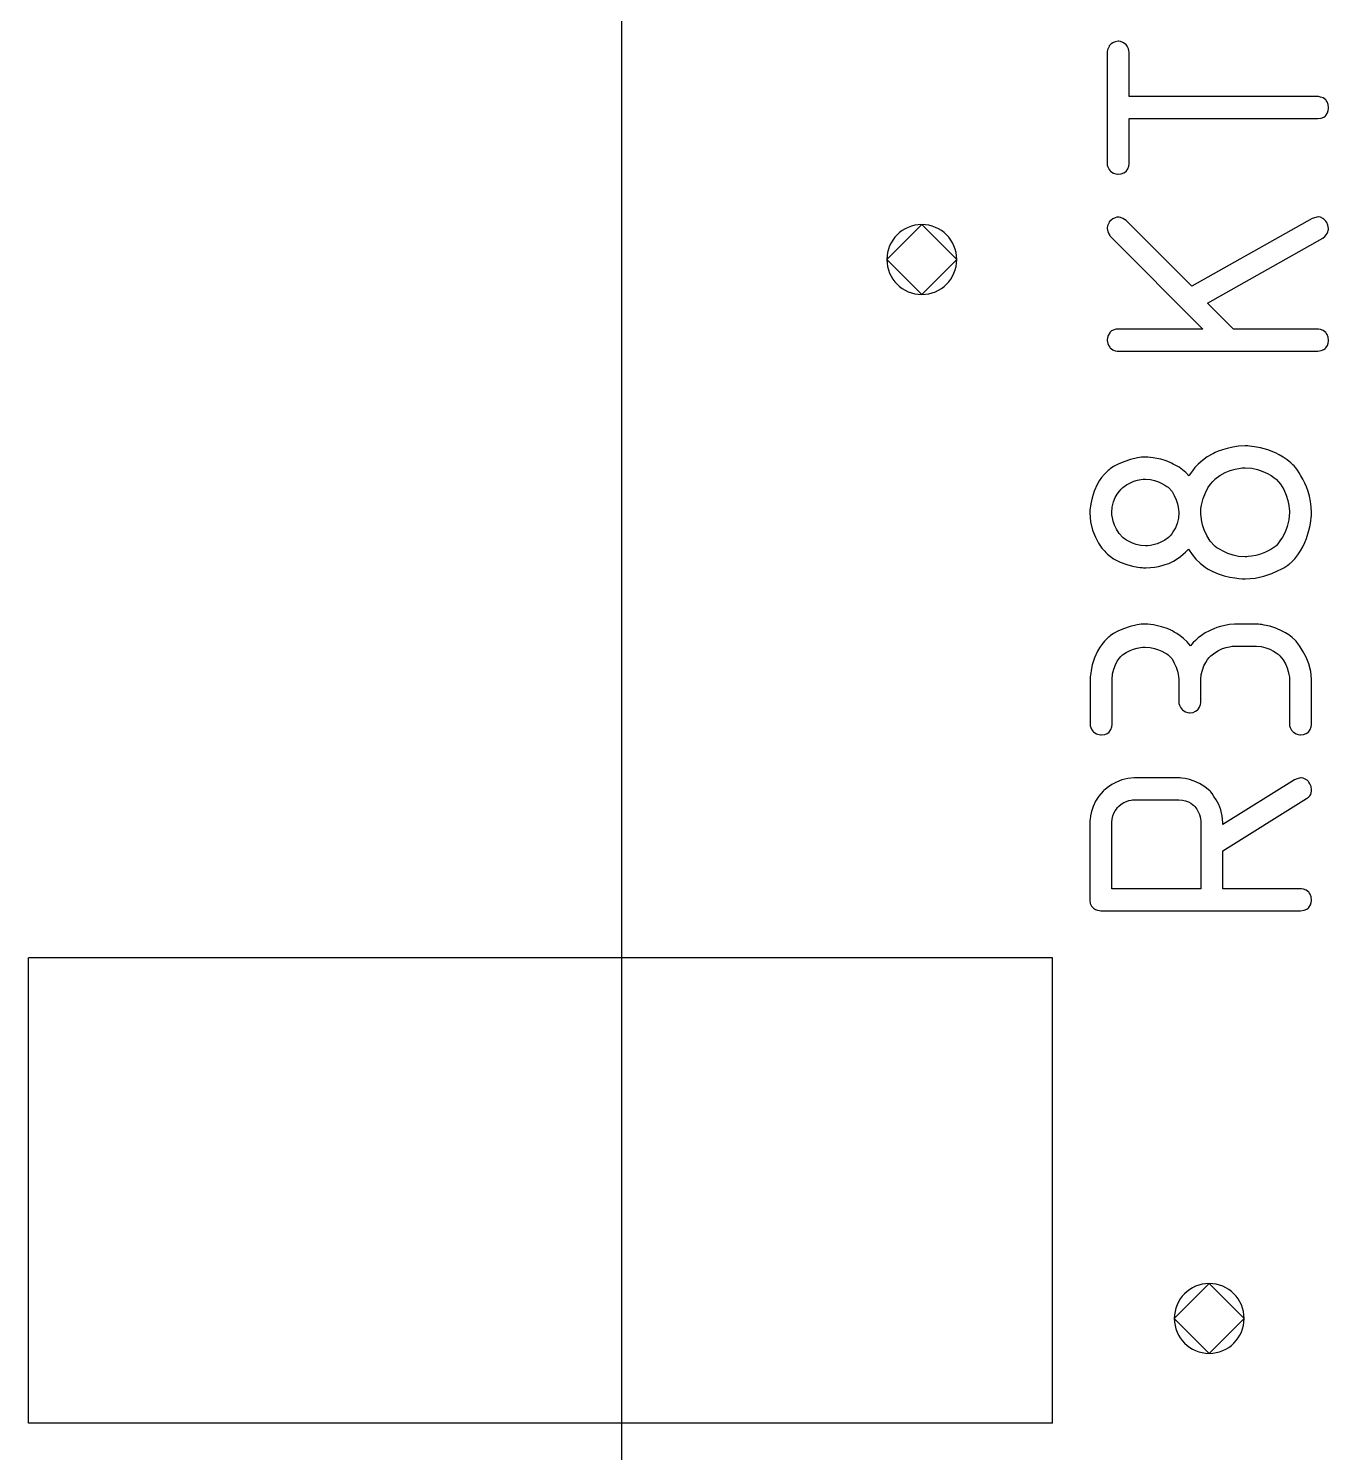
# Model space of a CAD drawing. Header units: inches. Extents: x 0 to 594, y -420 to 0.
# Drawn here: x 167.11 to 172.7, y -87.41 to -81.29 of the extents above; entities that cross this region are included whole.
import ezdxf

# ---------------------------------------------------------------- set-up
doc = ezdxf.new("R2010")
doc.units = ezdxf.units.IN
doc.header["$MEASUREMENT"] = 0

msp = doc.modelspace()

# ---------------------------------------------------------------- linework, layer by layer
at = {"color": 18, "true_color": 0x000000}
for p, q in [((169.6624, -85.6827), (169.6624, -78.5828)), ((171.7479, -81.3815), (171.7465, -81.3899)), ((171.7535, -81.3702), (171.7479, -81.3815)), ((171.7563, -81.3645), (171.7535, -81.3702)), ((171.762, -81.3589), (171.7563, -81.3645)), ((171.7648, -81.3561), (171.762, -81.3589)), ((171.7719, -81.3519), (171.7648, -81.3561)), ((171.7817, -81.3476), (171.7719, -81.3519)), ((171.7944, -81.3448), (171.7817, -81.3476)), ((171.7972, -81.3448), (171.7944, -81.3448)), ((171.8043, -81.3462), (171.7972, -81.3448)), ((171.8141, -81.3504), (171.8043, -81.3462)), ((171.8254, -81.3575), (171.8141, -81.3504)), ((171.8282, -81.3589), (171.8254, -81.3575)), ((171.8325, -81.3659), (171.8282, -81.3589)), ((171.8381, -81.3772), (171.8325, -81.3659)), ((171.8395, -81.3843), (171.8381, -81.3772)), ((171.7465, -81.3899), (171.7465, -81.8777)), ((171.7465, -81.3899), (171.7465, -81.3899)), ((171.8409, -81.3927), (171.8395, -81.3843)), ((171.8409, -81.583), (171.8409, -81.3927)), ((172.6515, -81.583), (171.8409, -81.583)), ((172.6529, -81.583), (172.6515, -81.583)), ((172.6557, -81.583), (172.6529, -81.583)), ((172.6642, -81.5845), (172.6557, -81.583)), ((172.6755, -81.5887), (172.6642, -81.5845)), ((172.6867, -81.5971), (172.6755, -81.5887)), ((172.6882, -81.6), (172.6867, -81.5971)), ((172.6924, -81.6056), (172.6882, -81.6)), ((172.6966, -81.6169), (172.6924, -81.6056)), ((172.698, -81.631), (172.6966, -81.6169)), ((171.8409, -81.872), (171.8409, -81.6775)), ((171.8409, -81.6775), (172.6515, -81.6775)), ((172.6515, -81.6775), (172.667, -81.6747)), ((172.667, -81.6747), (172.6783, -81.6704)), ((172.6783, -81.6704), (172.6839, -81.6662)), ((172.6839, -81.6662), (172.6867, -81.6634)), ((172.6867, -81.6634), (172.6938, -81.6521)), ((172.6938, -81.6521), (172.6966, -81.6422)), ((172.6966, -81.6422), (172.698, -81.6338)), ((172.698, -81.6338), (172.698, -81.631)), ((171.7465, -81.8777), (171.7493, -81.8847)), ((171.7493, -81.8847), (171.7549, -81.896)), ((171.7549, -81.896), (171.7606, -81.9016)), ((171.7606, -81.9016), (171.762, -81.9045)), ((171.762, -81.9045), (171.7634, -81.9045)), ((171.7634, -81.9045), (171.7747, -81.9115)), ((171.7747, -81.9115), (171.7845, -81.9143)), ((171.7845, -81.9143), (171.7916, -81.9157)), ((171.7916, -81.9157), (171.793, -81.9157)), ((171.793, -81.9157), (171.7944, -81.9157)), ((171.7944, -81.9157), (171.8071, -81.9143)), ((171.8071, -81.9143), (171.8184, -81.9101)), ((171.8184, -81.9101), (171.8254, -81.9059)), ((171.8254, -81.9059), (171.8268, -81.9045)), ((171.8268, -81.9045), (171.8282, -81.9045)), ((171.8282, -81.9045), (171.8353, -81.8932)), ((171.8353, -81.8932), (171.8395, -81.8819)), ((171.8395, -81.8819), (171.8409, -81.872)), ((171.762, -82.1159), (171.7563, -82.1215)), ((171.7648, -82.1131), (171.762, -82.1145)), ((171.762, -82.1145), (171.762, -82.1159)), ((171.7719, -82.1074), (171.7648, -82.1131)), ((171.7817, -82.1032), (171.7719, -82.1074)), ((171.7888, -82.1004), (171.7817, -82.1032)), ((171.7958, -82.1004), (171.7888, -82.1004)), ((171.7986, -82.1004), (171.7958, -82.1004)), ((171.8043, -82.1018), (171.7986, -82.1004)), ((171.8141, -82.106), (171.8043, -82.1018)), ((171.8282, -82.1145), (171.8141, -82.106)), ((172.1102, -82.3978), (171.8282, -82.1145)), ((172.6275, -82.106), (172.1102, -82.3978)), ((172.6529, -82.099), (172.6275, -82.106)), ((172.6543, -82.099), (172.6529, -82.099)), ((172.6557, -82.099), (172.6543, -82.099)), ((172.6642, -82.1004), (172.6557, -82.099)), ((172.6741, -82.106), (172.6642, -82.1004)), ((172.6783, -82.1088), (172.6741, -82.106)), ((172.6839, -82.1145), (172.6783, -82.1088)), ((172.6867, -82.1173), (172.6839, -82.1145)), ((170.9507, -82.1328), (170.8007, -82.2828)), ((171.1007, -82.2828), (170.9507, -82.1328)), ((171.7479, -82.1385), (171.7465, -82.1469)), ((171.7465, -82.1469), (171.7465, -82.1497)), ((171.7465, -82.1469), (171.7465, -82.1469)), ((171.7465, -82.1497), (171.7493, -82.1624)), ((171.7535, -82.1272), (171.7479, -82.1385)), ((171.7493, -82.1624), (171.7535, -82.1723)), ((171.7563, -82.1215), (171.7535, -82.1272)), ((171.7535, -82.1723), (171.7578, -82.1793)), ((172.6825, -82.1836), (172.6882, -82.1765)), ((172.691, -82.1244), (172.6867, -82.1173)), ((172.6882, -82.1765), (172.6924, -82.1709)), ((172.6952, -82.1356), (172.691, -82.1244)), ((172.6924, -82.1709), (172.6952, -82.1638)), ((172.698, -82.1497), (172.6952, -82.1356)), ((172.6952, -82.1638), (172.6966, -82.1582)), ((172.6966, -82.1582), (172.698, -82.154)), ((172.698, -82.154), (172.698, -82.1497)), ((171.7578, -82.1793), (171.7606, -82.1822)), ((171.7606, -82.1822), (172.1581, -82.5825)), ((172.1778, -82.4697), (172.6741, -82.1906)), ((172.6741, -82.1906), (172.6825, -82.1836)), ((170.8007, -82.2828), (170.9507, -82.4328)), ((170.9507, -82.4328), (171.1007, -82.2828)), ((172.2892, -82.5825), (172.1778, -82.4697)), ((171.7578, -82.598), (171.7507, -82.6093)), ((171.7606, -82.5952), (171.7578, -82.5966)), ((171.7578, -82.5966), (171.7578, -82.598)), ((171.7662, -82.5896), (171.7606, -82.5952)), ((171.7775, -82.5853), (171.7662, -82.5896)), ((171.7845, -82.5825), (171.7775, -82.5853)), ((171.793, -82.5825), (171.7845, -82.5825)), ((172.1581, -82.5825), (171.793, -82.5825)), ((172.6515, -82.5825), (172.2892, -82.5825)), ((172.6529, -82.5825), (172.6515, -82.5825)), ((172.6557, -82.5825), (172.6529, -82.5825)), ((172.6642, -82.5839), (172.6557, -82.5825)), ((172.6755, -82.5881), (172.6642, -82.5839)), ((172.6867, -82.5966), (172.6755, -82.5881)), ((172.6882, -82.5994), (172.6867, -82.5966)), ((172.6924, -82.6051), (172.6882, -82.5994)), ((172.6966, -82.6163), (172.6924, -82.6051)), ((171.7479, -82.6192), (171.7465, -82.6276)), ((171.7465, -82.6276), (171.7465, -82.6304)), ((171.7465, -82.6304), (171.7493, -82.6431)), ((171.7507, -82.6093), (171.7479, -82.6192)), ((171.7493, -82.6431), (171.7535, -82.653)), ((171.7535, -82.653), (171.7578, -82.66)), ((171.7578, -82.66), (171.7606, -82.6629)), ((171.7606, -82.6629), (171.7719, -82.6713)), ((172.6783, -82.6699), (172.6839, -82.6657)), ((172.6839, -82.6657), (172.6867, -82.6629)), ((172.6867, -82.6629), (172.6938, -82.6516)), ((172.6938, -82.6516), (172.6966, -82.6417)), ((172.698, -82.6304), (172.6966, -82.6163)), ((172.6966, -82.6417), (172.698, -82.6333)), ((172.698, -82.6333), (172.698, -82.6304)), ((171.7719, -82.6713), (171.7817, -82.6755)), ((171.7817, -82.6755), (171.7902, -82.677)), ((171.7902, -82.677), (171.7916, -82.677)), ((171.7916, -82.677), (171.793, -82.677)), ((171.793, -82.677), (172.6515, -82.677)), ((172.6515, -82.677), (172.667, -82.6741)), ((172.667, -82.6741), (172.6783, -82.6699)), ((172.2864, -83.0896), (172.2624, -83.0953)), ((172.3118, -83.0854), (172.2864, -83.0896)), ((172.34, -83.084), (172.3118, -83.0854)), ((172.3414, -83.084), (172.34, -83.084)), ((172.3456, -83.084), (172.3414, -83.084)), ((172.3512, -83.084), (172.3456, -83.084)), ((172.3583, -83.0854), (172.3512, -83.084)), ((172.3682, -83.0868), (172.3583, -83.0854)), ((172.3794, -83.0882), (172.3682, -83.0868)), ((172.4062, -83.0924), (172.3794, -83.0882)), ((172.4372, -83.1009), (172.4062, -83.0924)), ((171.8184, -83.1517), (171.7944, -83.1615)), ((171.8466, -83.1418), (171.8184, -83.1517)), ((171.8776, -83.1347), (171.8466, -83.1418)), ((171.8945, -83.1319), (171.8776, -83.1347)), ((171.9128, -83.1319), (171.8945, -83.1319)), ((171.9156, -83.1319), (171.9128, -83.1319)), ((171.9213, -83.1319), (171.9156, -83.1319)), ((171.9326, -83.1333), (171.9213, -83.1319)), ((171.9452, -83.1347), (171.9326, -83.1333)), ((171.9608, -83.1376), (171.9452, -83.1347)), ((171.9777, -83.1404), (171.9608, -83.1376)), ((171.996, -83.146), (171.9777, -83.1404)), ((172.0143, -83.1531), (171.996, -83.146)), ((172.0171, -83.1545), (172.0143, -83.1531)), ((172.0228, -83.1573), (172.0171, -83.1545)), ((172.1567, -83.146), (172.1384, -83.1615)), ((172.1764, -83.1305), (172.1567, -83.146)), ((172.2004, -83.1178), (172.1764, -83.1305)), ((172.2032, -83.1164), (172.2004, -83.1178)), ((172.2117, -83.1122), (172.2032, -83.1164)), ((172.2244, -83.1065), (172.2117, -83.1122)), ((172.2427, -83.1009), (172.2244, -83.1065)), ((172.2624, -83.0953), (172.2427, -83.1009)), ((172.4697, -83.1136), (172.4372, -83.1009)), ((172.4866, -83.1221), (172.4697, -83.1136)), ((172.5035, -83.1319), (172.4866, -83.1221)), ((172.5204, -83.1432), (172.5035, -83.1319)), ((172.5359, -83.1559), (172.5204, -83.1432)), ((172.5373, -83.1573), (172.5359, -83.1559)), ((171.7352, -83.2052), (171.7225, -83.2193)), ((171.7479, -83.1925), (171.7352, -83.2052)), ((171.7493, -83.1911), (171.7479, -83.1925)), ((171.7507, -83.1897), (171.7493, -83.1911)), ((171.7549, -83.1869), (171.7507, -83.1897)), ((171.7606, -83.1827), (171.7549, -83.1869)), ((171.7747, -83.1728), (171.7606, -83.1827)), ((171.7944, -83.1615), (171.7747, -83.1728)), ((172.0312, -83.1615), (172.0228, -83.1573)), ((172.0425, -83.1672), (172.0312, -83.1615)), ((172.0566, -83.1756), (172.0425, -83.1672)), ((172.0707, -83.1869), (172.0566, -83.1756)), ((172.0848, -83.1982), (172.0707, -83.1869)), ((172.0975, -83.2123), (172.0848, -83.1982)), ((172.0989, -83.2095), (172.0975, -83.2109)), ((172.0975, -83.2109), (172.0975, -83.2123)), ((172.1045, -83.2024), (172.0989, -83.2095)), ((172.113, -83.1911), (172.1045, -83.2024)), ((172.1243, -83.177), (172.113, -83.1911)), ((172.1384, -83.1615), (172.1243, -83.177)), ((172.2103, -83.2264), (172.2314, -83.2109)), ((172.2314, -83.2109), (172.254, -83.1982)), ((172.254, -83.1982), (172.2751, -83.1897)), ((172.2751, -83.1897), (172.2963, -83.1841)), ((172.2963, -83.1841), (172.3132, -83.1813)), ((172.3132, -83.1813), (172.3273, -83.1784)), ((172.3273, -83.1784), (172.3329, -83.1784)), ((172.3329, -83.1784), (172.3371, -83.1784)), ((172.3371, -83.1784), (172.3386, -83.1784)), ((172.3386, -83.1784), (172.34, -83.1784)), ((172.34, -83.1784), (172.3682, -83.1799)), ((172.3682, -83.1799), (172.3935, -83.1855)), ((172.3935, -83.1855), (172.4161, -83.1939)), ((172.4161, -83.1939), (172.4358, -83.2024)), ((172.4358, -83.2024), (172.4513, -83.2109)), ((172.4513, -83.2109), (172.4626, -83.2193)), ((172.5401, -83.1601), (172.5373, -83.1573)), ((172.5444, -83.1643), (172.5401, -83.1601)), ((172.55, -83.17), (172.5444, -83.1643)), ((172.5571, -83.1784), (172.55, -83.17)), ((172.5641, -83.1883), (172.5571, -83.1784)), ((172.5726, -83.1996), (172.5641, -83.1883)), ((172.5796, -83.2123), (172.5726, -83.1996)), ((172.5881, -83.2264), (172.5796, -83.2123)), ((171.6915, -83.2785), (171.683, -83.3067)), ((171.7042, -83.2489), (171.6915, -83.2785)), ((171.7126, -83.2334), (171.7042, -83.2489)), ((171.7225, -83.2193), (171.7126, -83.2334)), ((171.7902, -83.2912), (171.8, -83.2785)), ((171.8, -83.2785), (171.8071, -83.2701)), ((171.8071, -83.2701), (171.8127, -83.2644)), ((171.8127, -83.2644), (171.8141, -83.263)), ((171.8141, -83.263), (171.8297, -83.2503)), ((171.8297, -83.2503), (171.8466, -83.2419)), ((171.8466, -83.2419), (171.8621, -83.2348)), ((171.8621, -83.2348), (171.8776, -83.2306)), ((171.8776, -83.2306), (171.8917, -83.2278)), ((171.8917, -83.2278), (171.9015, -83.2264)), ((171.9015, -83.2264), (171.9086, -83.2264)), ((171.9086, -83.2264), (171.9114, -83.2264)), ((171.9114, -83.2264), (171.9326, -83.2278)), ((171.9326, -83.2278), (171.9509, -83.232)), ((171.9509, -83.232), (171.9678, -83.2376)), ((171.9678, -83.2376), (171.9819, -83.2447)), ((171.9819, -83.2447), (171.9946, -83.2517)), ((171.9946, -83.2517), (172.003, -83.2574)), ((172.003, -83.2574), (172.0087, -83.2616)), ((172.0087, -83.2616), (172.0101, -83.263)), ((172.0101, -83.263), (172.0256, -83.2799)), ((172.1694, -83.2856), (172.1793, -83.2644)), ((172.1793, -83.2644), (172.1905, -83.2475)), ((172.1905, -83.2475), (172.2004, -83.2362)), ((172.2004, -83.2362), (172.2075, -83.2292)), ((172.2075, -83.2292), (172.2089, -83.2264)), ((172.2089, -83.2264), (172.2103, -83.2264)), ((172.4626, -83.2193), (172.4697, -83.225)), ((172.4697, -83.225), (172.4725, -83.2264)), ((172.4725, -83.2264), (172.4922, -83.2475)), ((172.4922, -83.2475), (172.5063, -83.2715)), ((172.5063, -83.2715), (172.5162, -83.2954)), ((172.5965, -83.2433), (172.5881, -83.2264)), ((172.6036, -83.2602), (172.5965, -83.2433)), ((172.6106, -83.2799), (172.6036, -83.2602)), ((171.6774, -83.3321), (171.676, -83.342)), ((171.683, -83.3067), (171.6774, -83.3321)), ((171.769, -83.3462), (171.7747, -83.3236)), ((171.7747, -83.3236), (171.7817, -83.3053)), ((171.7817, -83.3053), (171.7902, -83.2912)), ((172.0256, -83.2799), (172.0355, -83.2969)), ((172.0355, -83.2969), (172.0439, -83.3152)), ((172.0439, -83.3152), (172.0496, -83.3321)), ((172.0496, -83.3321), (172.0524, -83.3476)), ((172.1497, -83.3532), (172.1525, -83.3377)), ((172.1525, -83.3377), (172.1595, -83.3095)), ((172.1525, -83.3377), (172.1525, -83.3377)), ((172.1595, -83.3095), (172.1694, -83.2856)), ((172.5162, -83.2954), (172.5232, -83.318)), ((172.5232, -83.318), (172.5275, -83.3391)), ((172.5275, -83.3391), (172.5289, -83.3547)), ((172.6163, -83.2997), (172.6106, -83.2799)), ((172.6205, -83.3222), (172.6163, -83.2997)), ((172.6233, -83.3448), (172.6205, -83.3222)), ((171.6746, -83.3518), (171.6732, -83.3589)), ((171.6732, -83.3589), (171.6732, -83.3702)), ((171.6732, -83.3589), (171.6732, -83.3589)), ((171.6732, -83.3702), (171.6746, -83.3913)), ((171.676, -83.342), (171.6746, -83.3518)), ((171.6746, -83.3913), (171.676, -83.4096)), ((171.7676, -83.3702), (171.769, -83.3462)), ((171.7676, -83.38), (171.7676, -83.3702)), ((171.7704, -83.3927), (171.7676, -83.38)), ((171.769, -83.3462), (171.769, -83.3462)), ((171.7733, -83.4068), (171.7704, -83.3927)), ((172.0538, -83.3941), (172.0482, -83.4167)), ((172.0524, -83.3476), (172.0538, -83.3589)), ((172.0538, -83.3589), (172.0552, -83.3673)), ((172.0552, -83.3702), (172.0538, -83.3941)), ((172.0552, -83.3673), (172.0552, -83.3702)), ((172.1497, -83.3786), (172.1497, -83.3532)), ((172.1511, -83.3857), (172.1497, -83.3786)), ((172.1525, -83.4012), (172.1511, -83.3857)), ((172.5303, -83.3702), (172.5275, -83.4012)), ((172.5289, -83.3547), (172.5303, -83.3617)), ((172.5303, -83.3617), (172.5303, -83.3702)), ((172.6219, -83.404), (172.6233, -83.3927)), ((172.6247, -83.3702), (172.6233, -83.3448)), ((172.6233, -83.3927), (172.6247, -83.3828)), ((172.6247, -83.3828), (172.6247, -83.3702)), ((171.676, -83.4096), (171.6845, -83.4463)), ((171.6845, -83.4463), (171.6971, -83.4759)), ((171.7789, -83.4237), (171.7733, -83.4068)), ((171.7874, -83.4421), (171.7789, -83.4237)), ((171.7986, -83.4604), (171.7874, -83.4421)), ((171.8141, -83.4773), (171.7986, -83.4604)), ((172.0242, -83.4618), (172.0171, -83.4702)), ((172.0326, -83.4491), (172.0242, -83.4618)), ((172.0411, -83.435), (172.0326, -83.4491)), ((172.0482, -83.4167), (172.0411, -83.435)), ((172.1567, -83.4223), (172.1525, -83.4012)), ((172.1638, -83.4449), (172.1567, -83.4223)), ((172.175, -83.4688), (172.1638, -83.4449)), ((172.5119, -83.4547), (172.5007, -83.4759)), ((172.5204, -83.4294), (172.5119, -83.4547)), ((172.5275, -83.4012), (172.5204, -83.4294)), ((172.6036, -83.4815), (172.6134, -83.4477)), ((172.6134, -83.4477), (172.6177, -83.4308)), ((172.6177, -83.4308), (172.6205, -83.4167)), ((172.6205, -83.4167), (172.6219, -83.404)), ((171.6971, -83.4759), (171.7098, -83.5013)), ((171.7098, -83.5013), (171.7239, -83.5224)), ((171.7239, -83.5224), (171.731, -83.5309)), ((171.8156, -83.4787), (171.8141, -83.4773)), ((171.8212, -83.4829), (171.8156, -83.4787)), ((171.8297, -83.4886), (171.8212, -83.4829)), ((171.8409, -83.4942), (171.8297, -83.4886)), ((171.8564, -83.5013), (171.8409, -83.4942)), ((171.8719, -83.5069), (171.8564, -83.5013)), ((171.8917, -83.5111), (171.8719, -83.5069)), ((171.9114, -83.5125), (171.8917, -83.5111)), ((171.9142, -83.5125), (171.9114, -83.5125)), ((171.9213, -83.5125), (171.9142, -83.5125)), ((171.9326, -83.5111), (171.9213, -83.5125)), ((171.9452, -83.5083), (171.9326, -83.5111)), ((171.9622, -83.5041), (171.9452, -83.5083)), ((171.9777, -83.497), (171.9622, -83.5041)), ((171.9946, -83.4886), (171.9777, -83.497)), ((172.0101, -83.4773), (171.9946, -83.4886)), ((172.0115, -83.4759), (172.0101, -83.4773)), ((172.0171, -83.4702), (172.0115, -83.4759)), ((172.1891, -83.4928), (172.175, -83.4688)), ((172.2089, -83.5139), (172.1891, -83.4928)), ((172.2117, -83.5154), (172.2089, -83.5139)), ((172.2187, -83.521), (172.2117, -83.5154)), ((172.23, -83.528), (172.2187, -83.521)), ((172.4711, -83.5139), (172.4499, -83.5295)), ((172.4739, -83.5111), (172.4711, -83.5139)), ((172.4809, -83.5041), (172.4739, -83.5111)), ((172.4894, -83.4914), (172.4809, -83.5041)), ((172.5007, -83.4759), (172.4894, -83.4914)), ((172.5782, -83.5351), (172.5881, -83.5168)), ((172.5881, -83.5168), (172.5965, -83.4984)), ((172.5965, -83.4984), (172.6036, -83.4815)), ((171.731, -83.5309), (171.7366, -83.5365)), ((171.7366, -83.5365), (171.7408, -83.5421)), ((171.7408, -83.5421), (171.7451, -83.5464)), ((171.7451, -83.5464), (171.7465, -83.5478)), ((171.7465, -83.5478), (171.7479, -83.5492)), ((171.7479, -83.5492), (171.7747, -83.5689)), ((171.7747, -83.5689), (171.8029, -83.583)), ((171.8029, -83.583), (171.8311, -83.5929)), ((172.0143, -83.5873), (172.0326, -83.5788)), ((172.0326, -83.5788), (172.0482, -83.5689)), ((172.0482, -83.5689), (172.0623, -83.5591)), ((172.0623, -83.5591), (172.0735, -83.5492)), ((172.0735, -83.5492), (172.0834, -83.5407)), ((172.0834, -83.5407), (172.0904, -83.5337)), ((172.0904, -83.5337), (172.0947, -83.5295)), ((172.0947, -83.5295), (172.0961, -83.528)), ((172.0961, -83.528), (172.1116, -83.5506)), ((172.1116, -83.5506), (172.1285, -83.5703)), ((172.1285, -83.5703), (172.1468, -83.5873)), ((172.2455, -83.5365), (172.23, -83.528)), ((172.2652, -83.5464), (172.2455, -83.5365)), ((172.2878, -83.5534), (172.2652, -83.5464)), ((172.3118, -83.5591), (172.2878, -83.5534)), ((172.34, -83.5605), (172.3118, -83.5591)), ((172.3414, -83.5605), (172.34, -83.5605)), ((172.3428, -83.5605), (172.3414, -83.5605)), ((172.347, -83.5605), (172.3428, -83.5605)), ((172.3527, -83.5591), (172.347, -83.5605)), ((172.3667, -83.5577), (172.3527, -83.5591)), ((172.3851, -83.5548), (172.3667, -83.5577)), ((172.4062, -83.5492), (172.3851, -83.5548)), ((172.4274, -83.5407), (172.4062, -83.5492)), ((172.4499, -83.5295), (172.4274, -83.5407)), ((172.5359, -83.5858), (172.5373, -83.5844)), ((172.5373, -83.5844), (172.5528, -83.5689)), ((172.5528, -83.5689), (172.5655, -83.552)), ((172.5655, -83.552), (172.5782, -83.5351)), ((171.8311, -83.5929), (171.8564, -83.5999)), ((171.8564, -83.5999), (171.879, -83.6042)), ((171.879, -83.6042), (171.8889, -83.6056)), ((171.8889, -83.6056), (171.8973, -83.6056)), ((171.8973, -83.6056), (171.903, -83.607)), ((171.903, -83.607), (171.9086, -83.607)), ((171.9086, -83.607), (171.9114, -83.607)), ((171.9114, -83.607), (171.9128, -83.607)), ((171.9128, -83.607), (171.9326, -83.6056)), ((171.9326, -83.6056), (171.9509, -83.6042)), ((171.9509, -83.6042), (171.9678, -83.6014)), ((171.9678, -83.6014), (171.9833, -83.5971)), ((171.9833, -83.5971), (171.996, -83.5929)), ((171.996, -83.5929), (172.0059, -83.5901)), ((172.0059, -83.5901), (172.0115, -83.5887)), ((172.0115, -83.5887), (172.0143, -83.5873)), ((172.1468, -83.5873), (172.1623, -83.5999)), ((172.1623, -83.5999), (172.1778, -83.6112)), ((172.1778, -83.6112), (172.1891, -83.6183)), ((172.1891, -83.6183), (172.1976, -83.6225)), ((172.1976, -83.6225), (172.199, -83.6239)), ((172.199, -83.6239), (172.2004, -83.6239)), ((172.2004, -83.6239), (172.2244, -83.6338)), ((172.2244, -83.6338), (172.2497, -83.6422)), ((172.2497, -83.6422), (172.2737, -83.6479)), ((172.3823, -83.6521), (172.4203, -83.6436)), ((172.4203, -83.6436), (172.4541, -83.6324)), ((172.4541, -83.6324), (172.4823, -83.6197)), ((172.4823, -83.6197), (172.495, -83.6126)), ((172.495, -83.6126), (172.5063, -83.607)), ((172.5063, -83.607), (172.5148, -83.6014)), ((172.5148, -83.6014), (172.5232, -83.5957)), ((172.5232, -83.5957), (172.5289, -83.5915)), ((172.5289, -83.5915), (172.5331, -83.5873)), ((172.5331, -83.5873), (172.5359, -83.5858)), ((172.2737, -83.6479), (172.2949, -83.6507)), ((172.2949, -83.6507), (172.3132, -83.6535)), ((172.3132, -83.6535), (172.3273, -83.6549)), ((172.3273, -83.6549), (172.3329, -83.6549)), ((172.3329, -83.6549), (172.3371, -83.6549)), ((172.3371, -83.6549), (172.3386, -83.6549)), ((172.3386, -83.6549), (172.34, -83.6549)), ((172.34, -83.6549), (172.3611, -83.6535)), ((172.3611, -83.6535), (172.3823, -83.6521)), ((171.7747, -83.8903), (171.7606, -83.9002)), ((171.793, -83.8791), (171.7747, -83.8903)), ((171.817, -83.8692), (171.793, -83.8791)), ((171.8452, -83.8593), (171.817, -83.8692)), ((171.8762, -83.8523), (171.8452, -83.8593)), ((171.8931, -83.8495), (171.8762, -83.8523)), ((171.9114, -83.8495), (171.8931, -83.8495)), ((171.9142, -83.8495), (171.9114, -83.8495)), ((171.9213, -83.8495), (171.9142, -83.8495)), ((171.9326, -83.8509), (171.9213, -83.8495)), ((171.9467, -83.8523), (171.9326, -83.8509)), ((171.9636, -83.8565), (171.9467, -83.8523)), ((171.9805, -83.8607), (171.9636, -83.8565)), ((172.0002, -83.8664), (171.9805, -83.8607)), ((172.0186, -83.8734), (172.0002, -83.8664)), ((172.02, -83.8748), (172.0186, -83.8734)), ((172.027, -83.8777), (172.02, -83.8748)), ((172.0355, -83.8833), (172.027, -83.8777)), ((172.0467, -83.8903), (172.0355, -83.8833)), ((172.0608, -83.9002), (172.0467, -83.8903)), ((172.168, -83.8875), (172.1525, -83.8988)), ((172.1863, -83.8777), (172.168, -83.8875)), ((172.1891, -83.8762), (172.1863, -83.8777)), ((172.1948, -83.8734), (172.1891, -83.8762)), ((172.2046, -83.8692), (172.1948, -83.8734)), ((172.2187, -83.8636), (172.2046, -83.8692)), ((172.2342, -83.8593), (172.2187, -83.8636)), ((172.2526, -83.8551), (172.2342, -83.8593)), ((172.2723, -83.8509), (172.2526, -83.8551)), ((172.2934, -83.8495), (172.2723, -83.8509)), ((172.3879, -83.8495), (172.2934, -83.8495)), ((172.3893, -83.8495), (172.3879, -83.8495)), ((172.3921, -83.8495), (172.3893, -83.8495)), ((172.3978, -83.8495), (172.3921, -83.8495)), ((172.4048, -83.8509), (172.3978, -83.8495)), ((172.4119, -83.8509), (172.4048, -83.8509)), ((172.4217, -83.8537), (172.4119, -83.8509)), ((172.4457, -83.8579), (172.4217, -83.8537)), ((172.4711, -83.8664), (172.4457, -83.8579)), ((172.4993, -83.8791), (172.4711, -83.8664)), ((172.5134, -83.8875), (172.4993, -83.8791)), ((172.5275, -83.896), (172.5134, -83.8875)), ((171.7141, -83.951), (171.7056, -83.9651)), ((171.7239, -83.9369), (171.7141, -83.951)), ((171.7352, -83.9228), (171.7239, -83.9369)), ((171.7479, -83.9101), (171.7352, -83.9228)), ((171.7493, -83.9087), (171.7479, -83.9101)), ((171.7507, -83.9073), (171.7493, -83.9087)), ((171.7549, -83.9044), (171.7507, -83.9073)), ((171.7606, -83.9002), (171.7549, -83.9044)), ((171.8762, -83.9524), (171.8903, -83.9495)), ((171.8903, -83.9495), (171.9001, -83.9481)), ((171.9001, -83.9481), (171.9072, -83.9481)), ((171.9072, -83.9481), (171.91, -83.9481)), ((171.91, -83.9481), (171.9311, -83.9495)), ((171.9311, -83.9495), (171.9509, -83.9538)), ((172.0749, -83.9115), (172.0608, -83.9002)), ((172.0904, -83.9256), (172.0749, -83.9115)), ((172.1045, -83.9425), (172.0904, -83.9256)), ((172.106, -83.9411), (172.1045, -83.9425)), ((172.1102, -83.9354), (172.106, -83.9411)), ((172.1172, -83.9284), (172.1102, -83.9354)), ((172.1271, -83.9199), (172.1172, -83.9284)), ((172.1384, -83.9087), (172.1271, -83.9199)), ((172.1525, -83.8988), (172.1384, -83.9087)), ((172.2427, -83.9538), (172.2582, -83.9495)), ((172.2582, -83.9495), (172.2723, -83.9467)), ((172.2723, -83.9467), (172.2836, -83.9439)), ((172.2836, -83.9439), (172.2906, -83.9439)), ((172.2906, -83.9439), (172.2934, -83.9439)), ((172.2934, -83.9439), (172.3879, -83.9439)), ((172.3879, -83.9439), (172.409, -83.9453)), ((172.409, -83.9453), (172.4288, -83.951)), ((172.4288, -83.951), (172.4457, -83.9566)), ((172.5416, -83.9073), (172.5275, -83.896)), ((172.5556, -83.9199), (172.5416, -83.9073)), ((172.5571, -83.9214), (172.5556, -83.9199)), ((172.5585, -83.9228), (172.5571, -83.9214)), ((172.5613, -83.927), (172.5585, -83.9228)), ((172.5669, -83.9326), (172.5613, -83.927)), ((172.5768, -83.9467), (172.5669, -83.9326)), ((172.5895, -83.9679), (172.5768, -83.9467)), ((171.6929, -83.9947), (171.683, -84.0243)), ((171.7056, -83.9651), (171.6929, -83.9947)), ((171.7831, -84.0243), (171.7902, -84.0088)), ((171.7902, -84.0088), (171.7986, -83.9975)), ((171.7986, -83.9975), (171.8057, -83.989)), ((171.8057, -83.989), (171.8113, -83.9834)), ((171.8113, -83.9834), (171.8127, -83.982)), ((171.8127, -83.982), (171.8282, -83.9707)), ((171.8282, -83.9707), (171.8452, -83.9622)), ((171.8452, -83.9622), (171.8607, -83.9566)), ((171.8607, -83.9566), (171.8762, -83.9524)), ((171.9509, -83.9538), (171.9678, -83.9594)), ((171.9678, -83.9594), (171.9819, -83.9651)), ((171.9819, -83.9651), (171.9946, -83.9721)), ((171.9946, -83.9721), (172.003, -83.9777)), ((172.003, -83.9777), (172.0087, -83.982)), ((172.0087, -83.982), (172.0101, -83.9834)), ((172.0101, -83.9834), (172.0256, -83.9989)), ((172.0256, -83.9989), (172.0355, -84.0172)), ((172.1708, -84.0144), (172.1778, -84.0017)), ((172.1778, -84.0017), (172.1849, -83.9932)), ((172.1849, -83.9932), (172.1905, -83.9876)), ((172.1905, -83.9876), (172.1919, -83.9862)), ((172.1919, -83.9862), (172.2089, -83.9721)), ((172.2089, -83.9721), (172.2258, -83.9622)), ((172.2258, -83.9622), (172.2427, -83.9538)), ((172.4457, -83.9566), (172.4612, -83.9651)), ((172.4612, -83.9651), (172.4725, -83.9721)), ((172.4725, -83.9721), (172.4823, -83.9792)), ((172.4823, -83.9792), (172.488, -83.9848)), ((172.488, -83.9848), (172.4894, -83.9862)), ((172.4894, -83.9862), (172.5035, -84.0031)), ((172.5035, -84.0031), (172.5134, -84.02)), ((172.6022, -83.9918), (172.5895, -83.9679)), ((172.6134, -84.02), (172.6022, -83.9918)), ((171.676, -84.0694), (171.6746, -84.0764)), ((171.6774, -84.0595), (171.676, -84.0694)), ((171.6788, -84.0482), (171.6774, -84.0595)), ((171.683, -84.0243), (171.6788, -84.0482)), ((171.769, -84.0877), (171.7704, -84.0637)), ((171.7704, -84.0637), (171.7761, -84.0426)), ((171.7761, -84.0426), (171.7831, -84.0243)), ((172.0355, -84.0172), (172.0439, -84.0341)), ((172.0439, -84.0341), (172.0496, -84.051)), ((172.0496, -84.051), (172.0524, -84.0651)), ((172.0524, -84.0651), (172.0538, -84.0764)), ((172.1497, -84.0877), (172.1511, -84.0666)), ((172.1511, -84.0666), (172.1567, -84.0468)), ((172.1567, -84.0468), (172.1623, -84.0285)), ((172.1623, -84.0285), (172.1708, -84.0144)), ((172.5134, -84.02), (172.5204, -84.0369)), ((172.5204, -84.0369), (172.5246, -84.0525)), ((172.5246, -84.0525), (172.5275, -84.0666)), ((172.5275, -84.0666), (172.5303, -84.0778)), ((172.6219, -84.0525), (172.6134, -84.02)), ((172.6233, -84.0694), (172.6219, -84.0525)), ((172.6247, -84.0877), (172.6233, -84.0694)), ((171.6746, -84.0764), (171.6746, -84.2865)), ((171.6746, -84.0764), (171.6746, -84.0764)), ((171.769, -84.2808), (171.769, -84.0877)), ((172.0538, -84.0764), (172.0552, -84.0849)), ((172.0552, -84.0849), (172.0552, -84.1906)), ((172.1497, -84.1864), (172.1497, -84.0877)), ((172.5303, -84.0778), (172.5303, -84.2865)), ((172.6247, -84.2808), (172.6247, -84.0877)), ((172.0552, -84.1906), (172.058, -84.1977)), ((172.144, -84.2061), (172.1482, -84.1948)), ((172.1482, -84.1948), (172.1497, -84.1864)), ((172.058, -84.1977), (172.0637, -84.2089)), ((172.0637, -84.2089), (172.0693, -84.216)), ((172.0693, -84.216), (172.0707, -84.2188)), ((172.0707, -84.2188), (172.0721, -84.2188)), ((172.0721, -84.2188), (172.0834, -84.2258)), ((172.0834, -84.2258), (172.0933, -84.2287)), ((172.0933, -84.2287), (172.1003, -84.2301)), ((172.1003, -84.2301), (172.1017, -84.2301)), ((172.1017, -84.2301), (172.1031, -84.2301)), ((172.1031, -84.2301), (172.1158, -84.2287)), ((172.1158, -84.2287), (172.1271, -84.223)), ((172.1271, -84.223), (172.1341, -84.2188)), ((172.1341, -84.2188), (172.1356, -84.2174)), ((172.1356, -84.2174), (172.137, -84.2174)), ((172.137, -84.2174), (172.144, -84.2061)), ((171.6746, -84.2865), (171.6774, -84.2935)), ((171.6774, -84.2935), (171.6816, -84.3034)), ((171.6816, -84.3034), (171.6873, -84.3104)), ((171.6873, -84.3104), (171.6887, -84.3132)), ((171.6887, -84.3132), (171.6901, -84.3132)), ((171.6901, -84.3132), (171.7014, -84.3203)), ((171.7465, -84.3189), (171.7535, -84.3147)), ((171.7535, -84.3147), (171.7563, -84.3132)), ((171.7563, -84.3132), (171.7634, -84.302)), ((171.7634, -84.302), (171.7676, -84.2907)), ((171.7676, -84.2907), (171.769, -84.2808)), ((172.5303, -84.2865), (172.5331, -84.2935)), ((172.5331, -84.2935), (172.5387, -84.3048)), ((172.5387, -84.3048), (172.5444, -84.3104)), ((172.5444, -84.3104), (172.5458, -84.3132)), ((172.5458, -84.3132), (172.5472, -84.3132)), ((172.5472, -84.3132), (172.5585, -84.3203)), ((172.6022, -84.3189), (172.6092, -84.3147)), ((172.6092, -84.3147), (172.6106, -84.3132)), ((172.6106, -84.3132), (172.612, -84.3132)), ((172.612, -84.3132), (172.6191, -84.302)), ((172.6191, -84.302), (172.6233, -84.2907)), ((172.6233, -84.2907), (172.6247, -84.2808)), ((171.7014, -84.3203), (171.7126, -84.3231)), ((171.7126, -84.3231), (171.7197, -84.3245)), ((171.7197, -84.3245), (171.7211, -84.3245)), ((171.7211, -84.3245), (171.7225, -84.3245)), ((171.7225, -84.3245), (171.7366, -84.3231)), ((171.7366, -84.3231), (171.7465, -84.3189)), ((172.5585, -84.3203), (172.5683, -84.3231)), ((172.5683, -84.3231), (172.5754, -84.3245)), ((172.5754, -84.3245), (172.5768, -84.3245)), ((172.5768, -84.3245), (172.5782, -84.3245)), ((172.5782, -84.3245), (172.5909, -84.3231)), ((172.5909, -84.3231), (172.6022, -84.3189)), ((171.7394, -84.5585), (171.7324, -84.5642)), ((171.7521, -84.5487), (171.7394, -84.5585)), ((171.7676, -84.5388), (171.7521, -84.5487)), ((171.7874, -84.5289), (171.7676, -84.5388)), ((171.8099, -84.5191), (171.7874, -84.5289)), ((171.8353, -84.5134), (171.8099, -84.5191)), ((171.8635, -84.5106), (171.8353, -84.5134)), ((172.0538, -84.5106), (171.8635, -84.5106)), ((172.0552, -84.5106), (172.0538, -84.5106)), ((172.0566, -84.5106), (172.0552, -84.5106)), ((172.0608, -84.5106), (172.0566, -84.5106)), ((172.0665, -84.512), (172.0608, -84.5106)), ((172.082, -84.5134), (172.0665, -84.512)), ((172.1003, -84.5176), (172.082, -84.5134)), ((172.1215, -84.5247), (172.1003, -84.5176)), ((172.144, -84.5346), (172.1215, -84.5247)), ((172.1666, -84.5487), (172.144, -84.5346)), ((172.1891, -84.567), (172.1666, -84.5487)), ((172.5514, -84.5191), (172.2441, -84.7108)), ((172.5627, -84.5148), (172.5514, -84.5191)), ((172.5782, -84.5106), (172.5627, -84.5148)), ((172.5796, -84.5106), (172.5782, -84.5106)), ((172.581, -84.5106), (172.5796, -84.5106)), ((172.5895, -84.512), (172.581, -84.5106)), ((172.6008, -84.5176), (172.5895, -84.512)), ((172.6064, -84.5205), (172.6008, -84.5176)), ((172.612, -84.5261), (172.6064, -84.5205)), ((172.6134, -84.5289), (172.612, -84.5261)), ((172.6177, -84.536), (172.6134, -84.5289)), ((172.6233, -84.5472), (172.6177, -84.536)), ((172.6247, -84.5613), (172.6233, -84.5472)), ((172.6247, -84.567), (172.6247, -84.5613)), ((171.6971, -84.6107), (171.6873, -84.6332)), ((171.7112, -84.5881), (171.6971, -84.6107)), ((171.7296, -84.567), (171.7112, -84.5881)), ((171.7324, -84.5642), (171.7296, -84.567)), ((171.7958, -84.6332), (171.8071, -84.6234)), ((171.8071, -84.6234), (171.8184, -84.6163)), ((171.8184, -84.6163), (171.8297, -84.6121)), ((171.8297, -84.6121), (171.8395, -84.6079)), ((171.8395, -84.6079), (171.8494, -84.6065)), ((171.8494, -84.6065), (171.8564, -84.605)), ((171.8564, -84.605), (171.8621, -84.605)), ((171.8621, -84.605), (171.8635, -84.605)), ((171.8635, -84.605), (172.0552, -84.605)), ((172.0552, -84.605), (172.0707, -84.6065)), ((172.0707, -84.6065), (172.0834, -84.6093)), ((172.0834, -84.6093), (172.0961, -84.6135)), ((172.0961, -84.6135), (172.106, -84.6191)), ((172.106, -84.6191), (172.113, -84.6248)), ((172.1919, -84.5698), (172.1891, -84.567)), ((172.1976, -84.5769), (172.1919, -84.5698)), ((172.206, -84.5895), (172.1976, -84.5769)), ((172.2159, -84.605), (172.206, -84.5895)), ((172.2272, -84.6248), (172.2159, -84.605)), ((172.2441, -84.8236), (172.6036, -84.5994)), ((172.6036, -84.5994), (172.612, -84.5924)), ((172.612, -84.5924), (172.6177, -84.5867)), ((172.6177, -84.5867), (172.6205, -84.5825)), ((172.6205, -84.5825), (172.6219, -84.5811)), ((172.6219, -84.5811), (172.6233, -84.574)), ((172.6233, -84.574), (172.6247, -84.567)), ((171.676, -84.6727), (171.6746, -84.6882)), ((171.6802, -84.6544), (171.676, -84.6727)), ((171.6873, -84.6332), (171.6802, -84.6544)), ((171.769, -84.6868), (171.7719, -84.6727)), ((171.7719, -84.6727), (171.7761, -84.6614)), ((171.7761, -84.6614), (171.7817, -84.6516)), ((171.7817, -84.6516), (171.7874, -84.6445)), ((171.7874, -84.6445), (171.7916, -84.6375)), ((171.7916, -84.6375), (171.7944, -84.6347)), ((171.7944, -84.6347), (171.7958, -84.6332)), ((172.113, -84.6248), (172.12, -84.629)), ((172.12, -84.629), (172.1229, -84.6318)), ((172.1229, -84.6318), (172.1243, -84.6332)), ((172.1243, -84.6332), (172.1327, -84.6445)), ((172.1327, -84.6445), (172.1384, -84.6558)), ((172.1384, -84.6558), (172.144, -84.6671)), ((172.144, -84.6671), (172.1468, -84.6769)), ((172.1468, -84.6769), (172.1482, -84.6868)), ((172.2356, -84.6473), (172.2272, -84.6248)), ((172.2413, -84.6741), (172.2356, -84.6473)), ((172.2441, -84.7023), (172.2413, -84.6741)), ((171.6746, -84.6882), (171.6732, -84.6939)), ((171.6732, -84.6939), (171.6732, -85.035)), ((171.6732, -84.6939), (171.6732, -84.6939)), ((171.7676, -84.7009), (171.769, -84.6868)), ((171.7676, -84.9871), (171.7676, -84.7009)), ((171.769, -84.6868), (171.769, -84.6868)), ((172.1482, -84.6868), (172.1497, -84.6939)), ((172.1497, -84.6939), (172.1497, -84.9871)), ((172.2441, -84.7108), (172.2441, -84.7023)), ((172.2441, -84.9871), (172.2441, -84.8236)), ((172.1497, -84.9871), (171.7676, -84.9871)), ((172.5782, -84.9871), (172.2441, -84.9871)), ((172.5796, -84.9871), (172.5782, -84.9871)), ((172.5824, -84.9871), (172.5796, -84.9871)), ((172.5909, -84.9885), (172.5824, -84.9871)), ((172.6022, -84.9927), (172.5909, -84.9885)), ((171.6732, -85.035), (171.6746, -85.0505)), ((171.6746, -85.0505), (171.6802, -85.0618)), ((172.6134, -85.0012), (172.6022, -84.9927)), ((172.6149, -85.004), (172.6134, -85.0012)), ((172.6191, -85.0096), (172.6149, -85.004)), ((172.6233, -85.0209), (172.6191, -85.0096)), ((172.6205, -85.0562), (172.6233, -85.0463)), ((172.6247, -85.035), (172.6233, -85.0209)), ((172.6233, -85.0463), (172.6247, -85.0378)), ((172.6247, -85.0378), (172.6247, -85.035)), ((171.6802, -85.0618), (171.6887, -85.0702)), ((171.6887, -85.0702), (171.6971, -85.0759)), ((171.6971, -85.0759), (171.7056, -85.0787)), ((171.7056, -85.0787), (171.7141, -85.0801)), ((171.7141, -85.0801), (171.7197, -85.0815)), ((171.7197, -85.0815), (171.7211, -85.0815)), ((171.7211, -85.0815), (172.5782, -85.0815)), ((172.5782, -85.0815), (172.5937, -85.0787)), ((172.5937, -85.0787), (172.605, -85.0745)), ((172.605, -85.0745), (172.6106, -85.0702)), ((172.6106, -85.0702), (172.6134, -85.0674)), ((172.6134, -85.0674), (172.6205, -85.0562)), ((171.5124, -85.2828), (167.1124, -85.2828)), ((167.1124, -87.2828), (167.1124, -85.2828)), ((171.5124, -87.2828), (171.5124, -85.2828)), ((169.6624, -112.8828), (169.6624, -85.6828)), ((172.1855, -86.6828), (172.0355, -86.8328)), ((172.3355, -86.8328), (172.1855, -86.6828)), ((172.0355, -86.8328), (172.1855, -86.9828)), ((172.1855, -86.9828), (172.3355, -86.8328)), ((171.5124, -87.2828), (167.1124, -87.2828))]:
    msp.add_line(p, q, dxfattribs=at)
for centre, start, end in [((170.9507, -82.2828), 90, 180), ((170.9507, -82.2828), 0, 90), ((170.9507, -82.2828), 180, 270), ((170.9507, -82.2828), 270, 0), ((172.1855, -86.8328), 90, 180), ((172.1855, -86.8328), 0, 90), ((172.1855, -86.8328), 180, 270), ((172.1855, -86.8328), 270, 0)]:
    msp.add_arc(centre, 0.15, start, end, dxfattribs=at)

doc.saveas('drawing.dxf')
